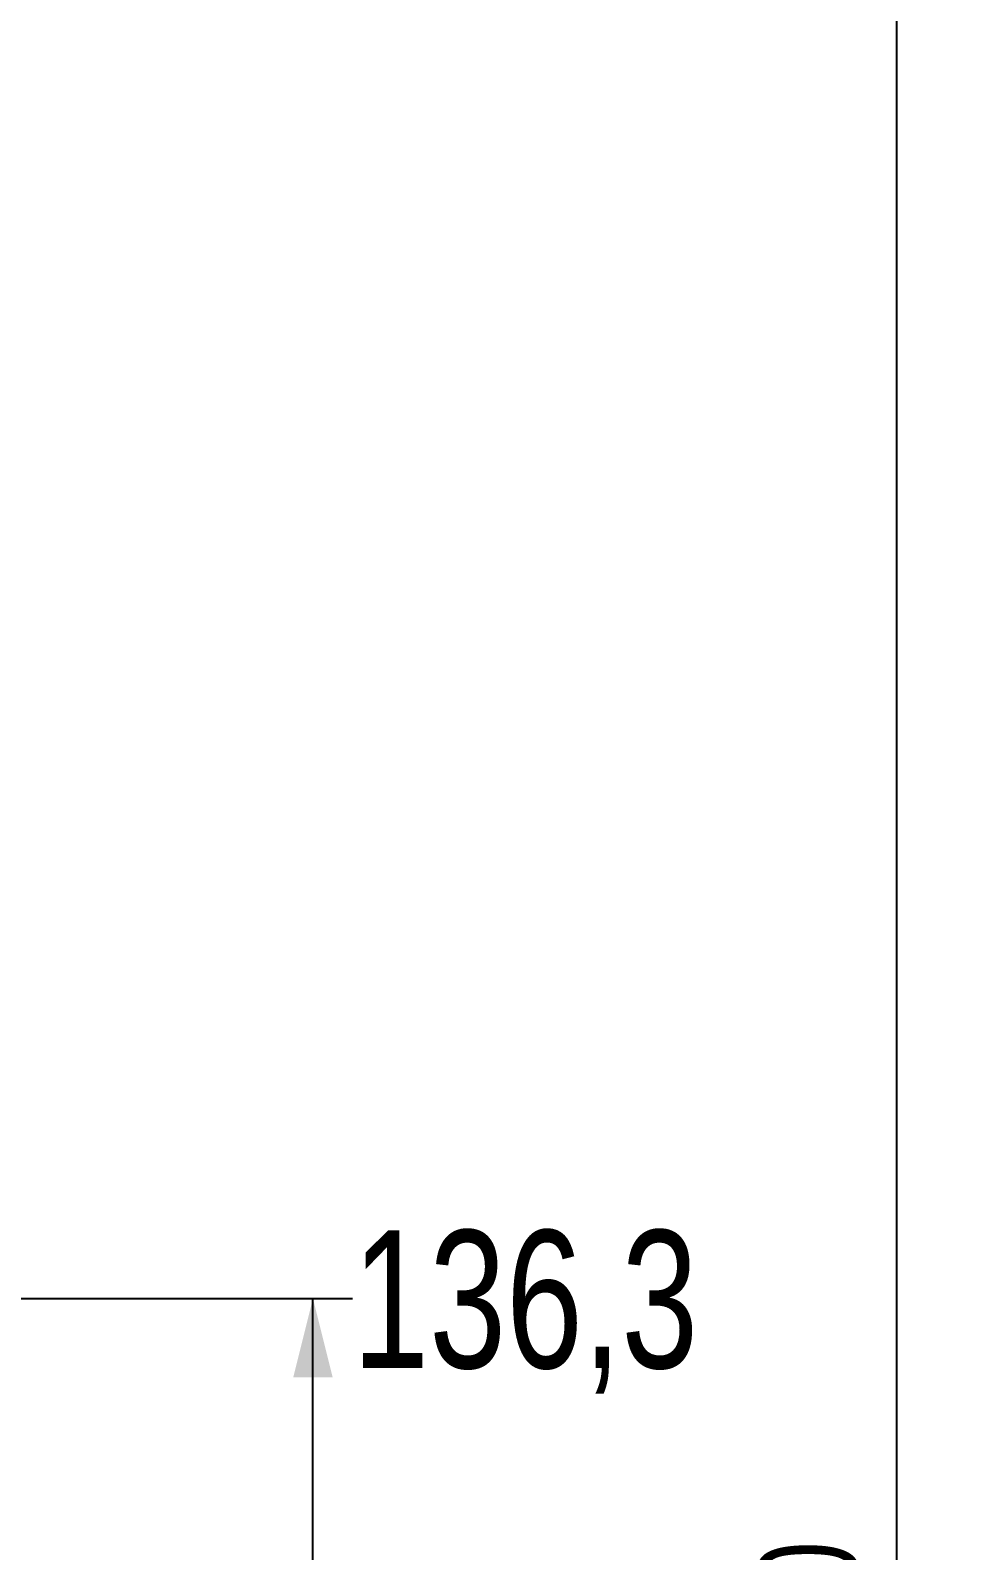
# Model space of a CAD drawing. Header units: millimetres. Extents: x 10 to 412, y 8 to 584.
# Drawn here: x 237.69 to 261.22, y 454.71 to 493.31 of the extents above; entities that cross this region are included whole.
import ezdxf

# ---------------------------------------------------------------- set-up
doc = ezdxf.new("R2010")
doc.units = ezdxf.units.MM
doc.layers.add('DIMENSIONS', color=2, linetype='Continuous')
doc.styles.add('SLDTEXTSTYLE0', font='TXT', dxfattribs={"width": 0.75})
doc.dimstyles.new('SLDDIMSTYLE4', dxfattribs={"dimtxt": 3.5, "dimasz": 2, "dimexe": 0, "dimexo": 0.0625, "dimgap": 0.875, "dimtad": 1, "dimrnd": 1e-09, "dimzin": 12, "dimdsep": 46, "dimtxsty": 'SLDTEXTSTYLE0', "dimsah": 1, "dimcen": 0.09, "dimadec": 0, "dimazin": 3, "dimtol": 1, "dimtp": 1.5, "dimtm": 1.5, "dimtfac": 1, "dimtofl": 0, "dimtmove": 0, "dimatfit": 3, "dimfxl": 0, "dimfrac": 2, "dimtolj": 1, "dimarcsym": 0})
doc.dimstyles.new('SLDDIMSTYLE6', dxfattribs={"dimtxt": 3.5, "dimasz": 2, "dimexe": 0, "dimexo": 0.0625, "dimgap": 0.875, "dimtad": 0, "dimtih": 1, "dimtoh": 1, "dimrnd": 1e-09, "dimzin": 12, "dimdsep": 46, "dimtxsty": 'SLDTEXTSTYLE0', "dimsah": 1, "dimcen": 0.09, "dimadec": 0, "dimazin": 3, "dimtfac": 1, "dimtofl": 0, "dimtmove": 0, "dimatfit": 3, "dimfxl": 0, "dimfrac": 2, "dimtolj": 1, "dimtzin": 12, "dimarcsym": 0})

# ---------------------------------------------------------------- blocks, each defined once
blk = doc.blocks.new('_D_4')
at = {"layer": 'DIMENSIONS'}
for p, q in [((316.213, 571.805), (257.7, 571.805)), ((259.7, 324.805), (259.7, 571.805)), ((297.725, 324.805), (257.7, 324.805))]:
    blk.add_line(p, q, dxfattribs=at)
for points in [[(259.7, 571.805), (259.2, 569.805), (260.2, 569.805)], [(259.7, 324.805), (260.2, 326.805), (259.2, 326.805)]]:
    blk.add_solid(points, dxfattribs=at)
at = {"layer": 'DIMENSIONS', "attachment_point": 1, "rotation": 90, "style": 'SLDTEXTSTYLE0'}
for s, insert, char_height in [('±1,50', (256.2, 448.683), 2.5), ('247', (255.188, 439.632), 3.5)]:
    blk.add_mtext(s, dxfattribs=dict(at, insert=insert, char_height=char_height))
blk = doc.blocks.new('_D_54')
at = {"layer": 'DIMENSIONS'}
for p, q in [((224.118, 461.105), (245.871, 461.105)), ((244.871, 364.417), (244.871, 461.105))]:
    blk.add_line(p, q, dxfattribs=at)
blk.add_solid([(244.871, 461.105), (244.371, 459.105), (245.371, 459.105)], dxfattribs=at)
at = {"layer": 'DIMENSIONS', "insert": (245.871, 462.839), "char_height": 3.5, "attachment_point": 1, "style": 'SLDTEXTSTYLE0'}
blk.add_mtext('136,3', dxfattribs=at)

msp = doc.modelspace()

# ---------------------------------------------------------------- dimensions: what is measured, and where the dimension line sits
at = {"layer": 'DIMENSIONS'}
dim = msp.add_linear_dim(base=(259.70013, 571.80517), p1=(298.72494, 324.80517), p2=(317.21269, 571.80517), angle=90, dimstyle='SLDDIMSTYLE4', dxfattribs=at)
dim.commit()
dim.dimension.update_dxf_attribs({"geometry": '_D_4', "text_midpoint": (259.70013, 448.30517), "dimtype": 160})
dim = msp.add_ordinate_dim(feature_location=(223.11781, 461.10517), offset=(22.75333, 0), dtype=0, origin=(202.05799, 324.80517), dimstyle='SLDDIMSTYLE6', dxfattribs=at)
dim.commit()
dim.dimension.update_dxf_attribs({"geometry": '_D_54', "text_midpoint": (251.6899, 461.10517)})

doc.saveas('drawing.dxf')
